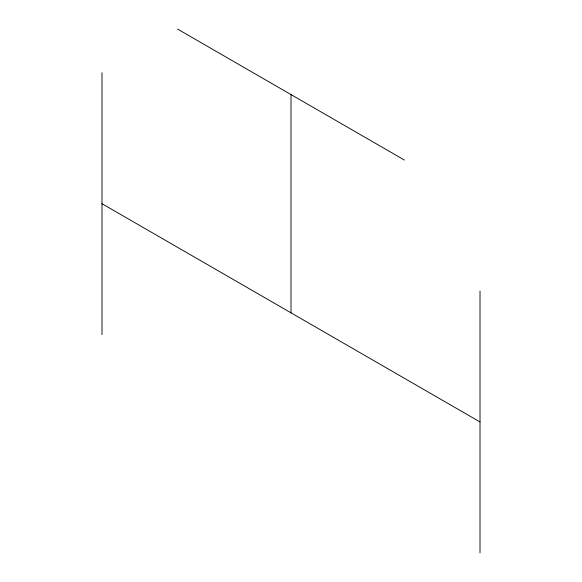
<?xml version="1.0" encoding="UTF-8"?>
<svg xmlns="http://www.w3.org/2000/svg" width="582" height="582" viewBox="0 0 582 582"><rect width="100%" height="100%" fill="white"/><g stroke="black" fill="none" stroke-linecap="round" stroke-linejoin="round"><path stroke-width="0.87" d="M177.597 29.1L404.403 160.05M101.988 203.7L480.012 421.95M480.012 291L480.012 552.9M291 94.575L291 312.825M101.988 72.75L101.988 334.65"/></g></svg>
